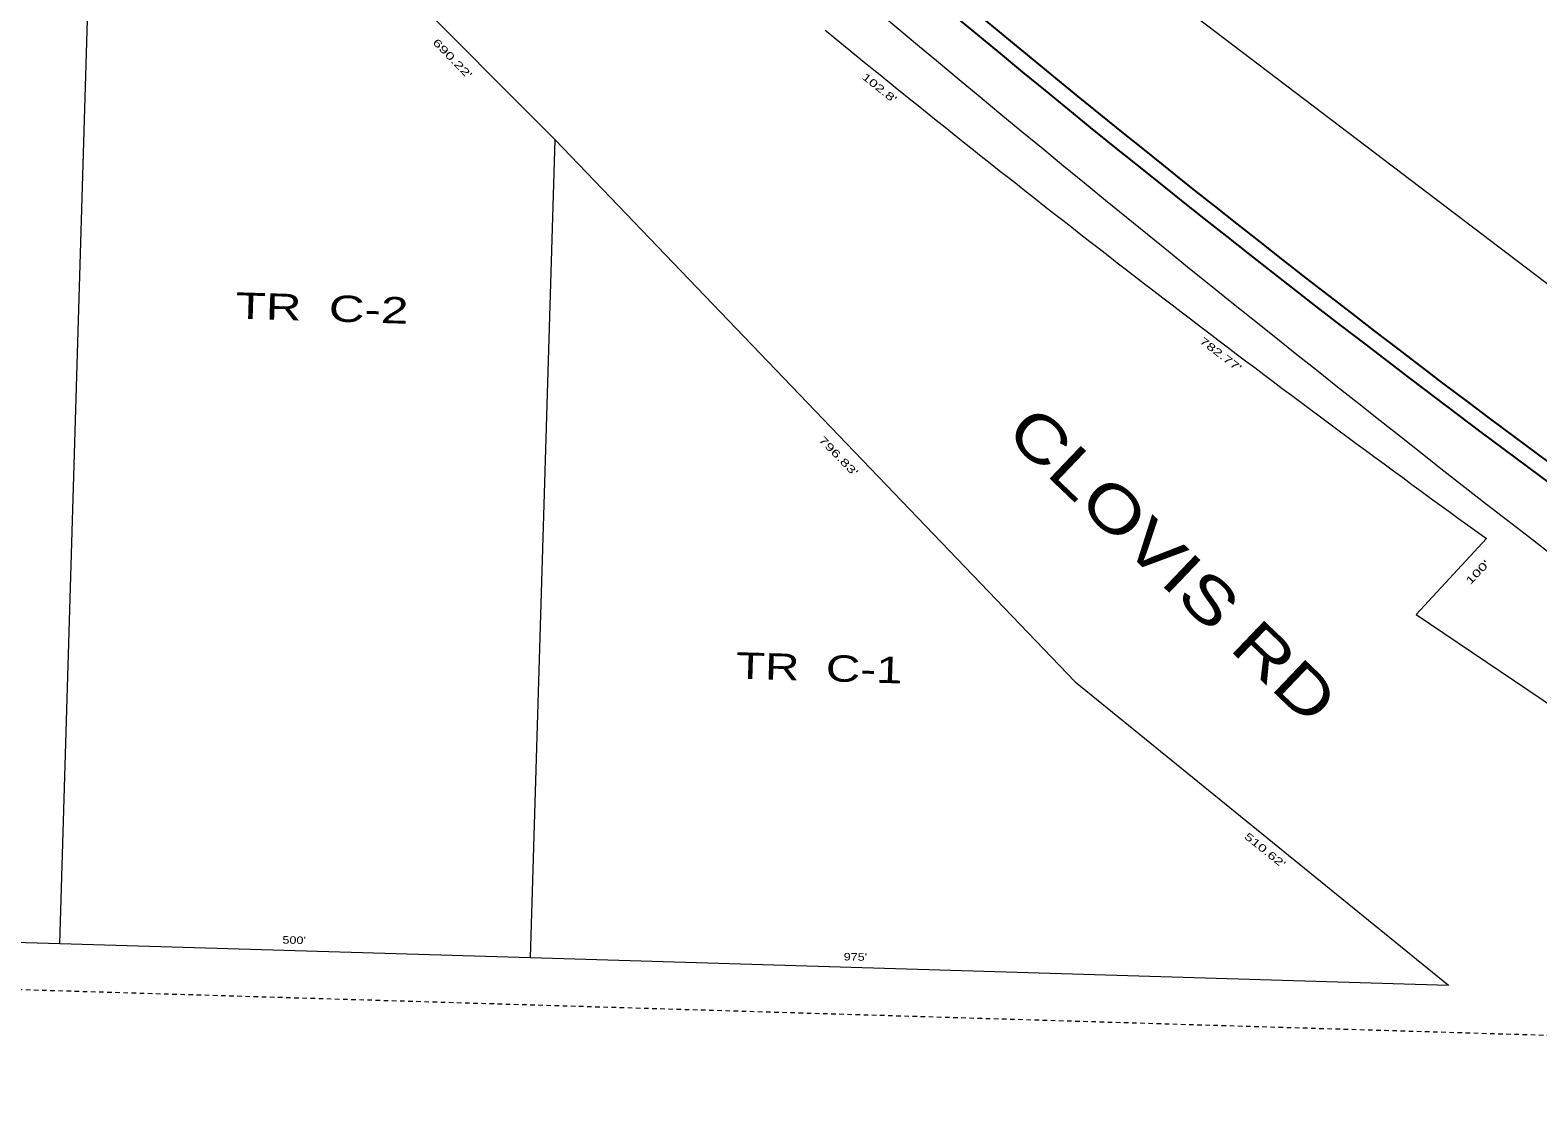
# Model space of a CAD drawing. Extents: x 121612 to 127048, y 94474 to 100521.
# Drawn here: x 123232 to 124832, y 95086 to 96214 of the extents above; entities that cross this region are included whole.
import ezdxf
from ezdxf.enums import TextEntityAlignment as Align

# ---------------------------------------------------------------- set-up
doc = ezdxf.new("R2010")
doc.units = 0
doc.header["$LTSCALE"] = 3.2
doc.linetypes.add('SHORT_DASHED', pattern=[2.7, 1.5, -1.2])
for name, color, linetype, lineweight in [('1', 7, 'SHORT_DASHED', 13), ('27', 7, 'Continuous', 25), ('6', 7, 'Continuous', 13)]:
    doc.layers.add(name, color=color, linetype=linetype, lineweight=lineweight)
for name, color, linetype in [('10', 7, 'Continuous'), ('11', 7, 'Continuous'), ('19', 7, 'Continuous')]:
    doc.layers.add(name, color=color, linetype=linetype)

msp = doc.modelspace()

# ---------------------------------------------------------------- linework, layer by layer
at = {"layer": '1'}
msp.add_lwpolyline([(127047.749, 100363.53), (121770.111, 100521.448), (121612.193, 95243.81), (126889.831, 95085.892)], close=True, dxfattribs=at)
at = {"layer": '27'}
for radius in [14112.395, 14129.629]:
    msp.add_arc((133255.963, 107086.471), radius, 229.83582, 237.86394, dxfattribs=at)
at = {"layer": '6'}
for p, q in [((123263.29, 95244.428), (123303.416, 96585.44)), ((124245.316, 96399.163), (125934.174, 95114.487)), ((123763.066, 95229.474), (123789.051, 96097.885)), ((124777.956, 95674.413), (124703.066, 95593.786)), ((124703.066, 95593.786), (125387.461, 95132.438))]:
    msp.add_line(p, q, dxfattribs=at)
for points in [[(122916.656, 96973.73), (123303.416, 96585.44), (123789.051, 96097.885)], [(123789.051, 96097.885), (124341.334, 95522.311), (124737.63, 95200.313)], [(121723.639, 95290.498), (122347.67, 95271.825), (122497.603, 95267.339), (122865.268, 95256.338), (123263.29, 95244.428), (123763.066, 95229.474), (124737.63, 95200.313)]]:
    msp.add_lwpolyline(points, dxfattribs=at)
for centre, radius, start, end in [((138871.537, 113789.937), 22923.127, 229.90534, 234.50492), ((133282.862, 107462.433), 14535.847, 230.6979, 231.10311), ((133282.862, 107462.433), 14535.847, 231.10311, 234.19003)]:
    msp.add_arc(centre, radius, start, end, dxfattribs=at)

# ---------------------------------------------------------------- texts
at = {"layer": '10'}
for s, width, p in [('TR  C-2', 1.4, (123449.544, 95908.013)), ('TR  C-1', 1.35, (123980.697, 95525.876))]:
    msp.add_text(s, height=28, rotation=358.286, dxfattribs=dict(at, width=width)).set_placement(p)
at = {"layer": '11'}
for s, rotation, width, p in [("690.22'", 314.286, 1.55, (123677.275, 96181.405)), ("102.8'", 321.386, 1.5, (124130.975, 96149.869)), ("782.77'", 322.686, 1.5, (124493.254, 95866.958)), ("796.83'", 314.286, 1.55, (124087.031, 95759.338)), ("100'", 46.186, 1.55, (124771.321, 95635.962)), ("510.62'", 321.286, 1.5, (124540.39, 95340.434)), ("500'", 358.786, 1.25, (123511.94, 95244.117)), ("975'", 358.786, 1.25, (124107.805, 95226.288))]:
    msp.add_text(s, height=8, rotation=rotation, dxfattribs=dict(at, width=width)).set_placement(p, align=Align.CENTER)
at = {"layer": '19', "width": 1.3}
msp.add_text('CLOVIS RD', height=48, rotation=316.337, dxfattribs=at).set_placement((124428.175, 95629.216), align=Align.CENTER)

doc.saveas('drawing.dxf')
